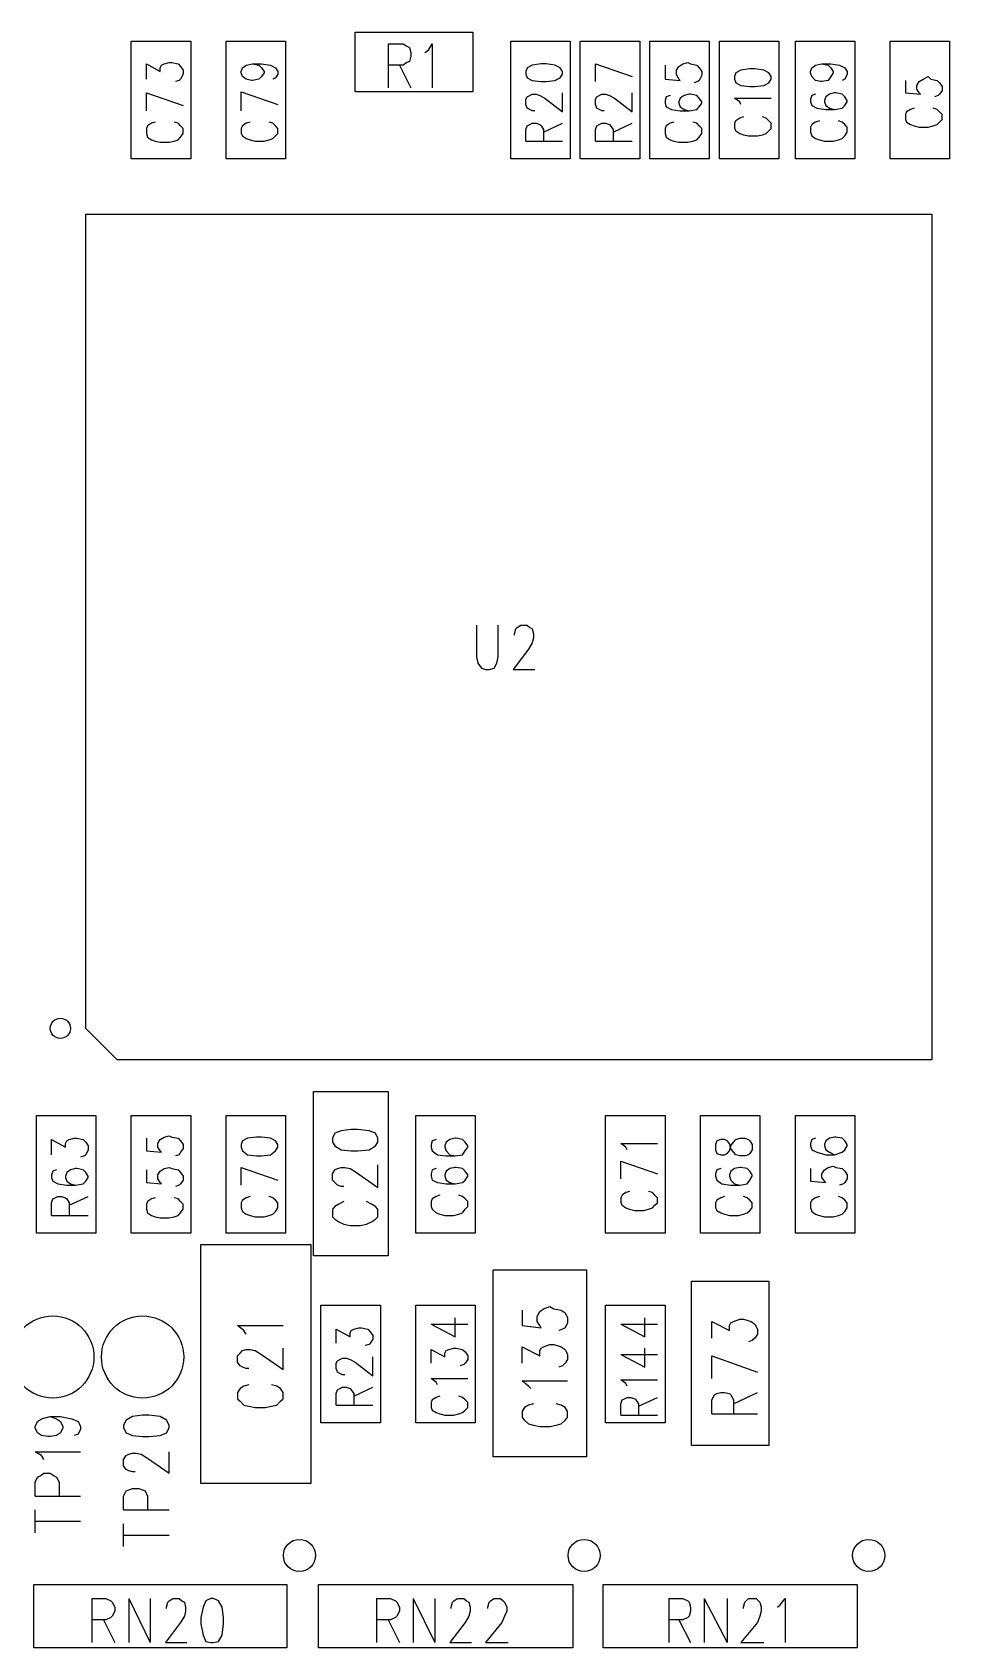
# Model space of a CAD drawing. Extents: x 11.9 to 28.1, y 10.8 to 21.2.
# Drawn here: x 20.896 to 21.621, y 15.791 to 17.069 of the extents above; entities that cross this region are included whole.
import ezdxf

# ---------------------------------------------------------------- set-up
doc = ezdxf.new("R2010")
doc.units = 0
doc.header["$MEASUREMENT"] = 0
doc.layers.add('LAYNR1', color=2, linetype='Continuous')

msp = doc.modelspace()

# ---------------------------------------------------------------- linework, layer by layer
at = {"layer": 'LAYNR1', "color": 7}
for points in [[(20.974, 16.969), (20.974, 17.062)], [(20.974, 17.062), (21.021, 17.062)], [(21.021, 17.062), (21.021, 16.969)], [(21.049, 16.969), (21.049, 17.062)], [(21.049, 17.062), (21.096, 17.062)], [(21.096, 17.062), (21.096, 16.969)], [(21.151, 17.069), (21.244, 17.069)], [(21.151, 17.022), (21.151, 17.069)], [(21.244, 17.069), (21.244, 17.022)], [(21.274, 16.969), (21.274, 17.062)], [(21.274, 17.062), (21.321, 17.062)], [(21.321, 17.062), (21.321, 16.969)], [(21.329, 16.969), (21.329, 17.062)], [(21.329, 17.062), (21.376, 17.062)], [(21.376, 17.062), (21.376, 16.969)], [(21.384, 16.969), (21.384, 17.062)], [(21.384, 17.062), (21.431, 17.062)], [(21.431, 17.062), (21.431, 16.969)], [(21.439, 16.969), (21.439, 17.062)], [(21.439, 17.062), (21.486, 17.062)], [(21.486, 17.062), (21.486, 16.969)], [(21.499, 16.969), (21.499, 17.062)], [(21.499, 17.062), (21.546, 17.062)], [(21.546, 17.062), (21.546, 16.969)], [(21.574, 16.969), (21.574, 17.062)], [(21.574, 17.062), (21.621, 17.062)], [(21.621, 17.062), (21.621, 16.969)], [(21.177, 17.06), (21.177, 17.025)], [(21.177, 17.06), (21.189, 17.06), (21.192, 17.058), (21.194, 17.057), (21.195, 17.053), (21.195, 17.05), (21.194, 17.046), (21.192, 17.045), (21.189, 17.043), (21.177, 17.043)], [(21.206, 17.053), (21.209, 17.055), (21.212, 17.06), (21.212, 17.025)], [(20.986, 17.032), (20.986, 17.044), (20.997, 17.038), (20.997, 17.041), (20.998, 17.043), (21, 17.044), (21.004, 17.045), (21.006, 17.045), (21.011, 17.044), (21.013, 17.042), (21.015, 17.039), (21.015, 17.036), (21.013, 17.032), (21.012, 17.031), (21.009, 17.03)], [(21.061, 17.038), (21.062, 17.041), (21.065, 17.043), (21.07, 17.044), (21.077, 17.044), (21.084, 17.043), (21.088, 17.041), (21.09, 17.038)], [(21.079, 17.038), (21.079, 17.037), (21.077, 17.034), (21.075, 17.032), (21.07, 17.031), (21.069, 17.031), (21.065, 17.032), (21.062, 17.034), (21.061, 17.037), (21.061, 17.038)], [(21.07, 17.044), (21.075, 17.043), (21.077, 17.041), (21.079, 17.038)], [(21.09, 17.038), (21.09, 17.036), (21.088, 17.033), (21.086, 17.032)], [(21.186, 17.043), (21.195, 17.025)], [(21.315, 17.038), (21.313, 17.041), (21.309, 17.043), (21.302, 17.044), (21.298, 17.044), (21.291, 17.043), (21.287, 17.041), (21.286, 17.038)], [(21.286, 17.036), (21.287, 17.033), (21.291, 17.031), (21.298, 17.03), (21.302, 17.03), (21.309, 17.031), (21.313, 17.033), (21.315, 17.036), (21.315, 17.038)], [(21.286, 17.038), (21.286, 17.036)], [(21.341, 17.044), (21.37, 17.034)], [(21.341, 17.03), (21.341, 17.044)], [(21.396, 17.043), (21.396, 17.032), (21.408, 17.031), (21.407, 17.032), (21.405, 17.036), (21.405, 17.039), (21.407, 17.042), (21.41, 17.044), (21.414, 17.045), (21.416, 17.044), (21.421, 17.043), (21.423, 17.041), (21.425, 17.038), (21.425, 17.035), (21.423, 17.031), (21.422, 17.03), (21.419, 17.029)], [(21.474, 17.027), (21.478, 17.029), (21.48, 17.032), (21.48, 17.034), (21.478, 17.037), (21.474, 17.039), (21.467, 17.04), (21.463, 17.04), (21.456, 17.039), (21.452, 17.037), (21.451, 17.034), (21.451, 17.032)], [(21.52, 17.044), (21.525, 17.043), (21.527, 17.041), (21.529, 17.038), (21.529, 17.037), (21.527, 17.034), (21.525, 17.031), (21.52, 17.03), (21.519, 17.03), (21.515, 17.031), (21.512, 17.034), (21.511, 17.037), (21.511, 17.038), (21.512, 17.041), (21.515, 17.043), (21.52, 17.044), (21.527, 17.044), (21.534, 17.043), (21.538, 17.041), (21.54, 17.038), (21.54, 17.036), (21.538, 17.032), (21.536, 17.031)], [(21.451, 17.032), (21.452, 17.029), (21.456, 17.027)], [(21.456, 17.027), (21.463, 17.026), (21.467, 17.026), (21.474, 17.027)], [(21.586, 17.031), (21.586, 17.021), (21.598, 17.02), (21.597, 17.021), (21.595, 17.024), (21.595, 17.027), (21.597, 17.03), (21.6, 17.032), (21.604, 17.034), (21.606, 17.032), (21.611, 17.031), (21.613, 17.029), (21.615, 17.026), (21.615, 17.023), (21.613, 17.02), (21.612, 17.019), (21.609, 17.018)], [(20.986, 17.021), (21.015, 17.011)], [(20.986, 17.007), (20.986, 17.021)], [(21.061, 17.022), (21.09, 17.012)], [(21.061, 17.007), (21.061, 17.022)], [(21.244, 17.022), (21.151, 17.022)], [(21.286, 17.016), (21.287, 17.018), (21.289, 17.019), (21.291, 17.02), (21.294, 17.02), (21.297, 17.019), (21.301, 17.017), (21.315, 17.006), (21.315, 17.021)], [(21.293, 17.007), (21.291, 17.007), (21.289, 17.008), (21.287, 17.009), (21.286, 17.012), (21.286, 17.016)], [(21.341, 17.016), (21.342, 17.018), (21.344, 17.019), (21.346, 17.02), (21.349, 17.02), (21.352, 17.019), (21.356, 17.017), (21.37, 17.006), (21.37, 17.021)], [(21.348, 17.007), (21.346, 17.007), (21.344, 17.008), (21.342, 17.009), (21.341, 17.012), (21.341, 17.016)], [(21.4, 17.019), (21.397, 17.018), (21.396, 17.015), (21.396, 17.013), (21.397, 17.01), (21.401, 17.008), (21.408, 17.007), (21.415, 17.007), (21.421, 17.008), (21.423, 17.01), (21.425, 17.013), (21.425, 17.014), (21.423, 17.017), (21.421, 17.019), (21.416, 17.02), (21.415, 17.02), (21.411, 17.019), (21.408, 17.017), (21.407, 17.014), (21.407, 17.013), (21.408, 17.01), (21.411, 17.008), (21.415, 17.007)], [(21.456, 17.012), (21.455, 17.014), (21.451, 17.017), (21.48, 17.017)], [(21.515, 17.02), (21.512, 17.019), (21.511, 17.016), (21.511, 17.014), (21.512, 17.011), (21.516, 17.009), (21.523, 17.008), (21.53, 17.008), (21.536, 17.009), (21.538, 17.011), (21.54, 17.014), (21.54, 17.015), (21.538, 17.018), (21.536, 17.02), (21.531, 17.021), (21.53, 17.021), (21.526, 17.02), (21.523, 17.018), (21.522, 17.015), (21.522, 17.014), (21.523, 17.011), (21.526, 17.009), (21.53, 17.008)], [(20.993, 16.998), (20.99, 16.997), (20.987, 16.995), (20.986, 16.993), (20.986, 16.989), (20.987, 16.986), (20.99, 16.984), (20.993, 16.983), (20.997, 16.982), (21.004, 16.982), (21.008, 16.983), (21.011, 16.984), (21.013, 16.986), (21.015, 16.989), (21.015, 16.993), (21.013, 16.995), (21.011, 16.997), (21.008, 16.998)], [(21.068, 16.998), (21.065, 16.997), (21.062, 16.995), (21.061, 16.993)], [(21.09, 16.993), (21.088, 16.995), (21.086, 16.997), (21.083, 16.998)], [(21.403, 16.998), (21.4, 16.997), (21.397, 16.995), (21.396, 16.993), (21.396, 16.989), (21.397, 16.986), (21.4, 16.984), (21.403, 16.983), (21.407, 16.982), (21.414, 16.982), (21.418, 16.983), (21.421, 16.984), (21.423, 16.986), (21.425, 16.989), (21.425, 16.993), (21.423, 16.995), (21.421, 16.997), (21.418, 16.998)], [(21.458, 17.002), (21.455, 17.001), (21.452, 16.999), (21.451, 16.997), (21.451, 16.993)], [(21.48, 16.993), (21.48, 16.997), (21.478, 16.999), (21.476, 17.001), (21.473, 17.002)], [(21.518, 16.999), (21.515, 16.998), (21.512, 16.996), (21.511, 16.994), (21.511, 16.99), (21.512, 16.987), (21.515, 16.985), (21.518, 16.984), (21.522, 16.983), (21.529, 16.983), (21.533, 16.984), (21.536, 16.985), (21.538, 16.987), (21.54, 16.99), (21.54, 16.994), (21.538, 16.996), (21.536, 16.998), (21.533, 16.999)], [(21.593, 17.009), (21.59, 17.008), (21.587, 17.006), (21.586, 17.004), (21.586, 17), (21.587, 16.998), (21.59, 16.996), (21.593, 16.995), (21.597, 16.994), (21.604, 16.994), (21.608, 16.995), (21.611, 16.996), (21.613, 16.998), (21.615, 17), (21.615, 17.004), (21.613, 17.006), (21.611, 17.008), (21.608, 17.009)], [(21.061, 16.993), (21.061, 16.989), (21.062, 16.987), (21.065, 16.985), (21.068, 16.984), (21.072, 16.983), (21.079, 16.983), (21.083, 16.984), (21.086, 16.985), (21.088, 16.987), (21.09, 16.989), (21.09, 16.993)], [(21.286, 16.983), (21.286, 16.992), (21.287, 16.995), (21.289, 16.996), (21.291, 16.997), (21.294, 16.997), (21.297, 16.996), (21.298, 16.995), (21.3, 16.992), (21.3, 16.983)], [(21.3, 16.99), (21.315, 16.997)], [(21.341, 16.983), (21.341, 16.992), (21.342, 16.995), (21.344, 16.996), (21.346, 16.997), (21.349, 16.997), (21.352, 16.996), (21.353, 16.995), (21.355, 16.992), (21.355, 16.983)], [(21.355, 16.99), (21.37, 16.997)], [(21.451, 16.993), (21.452, 16.991), (21.455, 16.989), (21.458, 16.988), (21.462, 16.987), (21.469, 16.987), (21.473, 16.988), (21.476, 16.989), (21.478, 16.991), (21.48, 16.993)], [(21.286, 16.983), (21.315, 16.983)], [(21.341, 16.983), (21.37, 16.983)], [(21.021, 16.969), (20.974, 16.969)], [(21.096, 16.969), (21.049, 16.969)], [(21.321, 16.969), (21.274, 16.969)], [(21.376, 16.969), (21.329, 16.969)], [(21.431, 16.969), (21.384, 16.969)], [(21.486, 16.969), (21.439, 16.969)], [(21.546, 16.969), (21.499, 16.969)], [(21.621, 16.969), (21.574, 16.969)], [(20.938, 16.281), (20.938, 16.925)], [(20.938, 16.925), (21.607, 16.925)], [(21.607, 16.925), (21.607, 16.256)], [(21.247, 16.6), (21.247, 16.575)], [(21.264, 16.575), (21.264, 16.6)], [(21.277, 16.593), (21.278, 16.597)], [(21.277, 16.592), (21.277, 16.593)], [(21.278, 16.597), (21.279, 16.598)], [(21.279, 16.598), (21.282, 16.6)], [(21.282, 16.6), (21.287, 16.6)], [(21.287, 16.6), (21.289, 16.598)], [(21.289, 16.598), (21.291, 16.597)], [(21.291, 16.597), (21.292, 16.593)], [(21.292, 16.59), (21.291, 16.586)], [(21.292, 16.593), (21.292, 16.59)], [(21.288, 16.581), (21.276, 16.565)], [(21.291, 16.586), (21.288, 16.581)], [(21.247, 16.575), (21.248, 16.57)], [(21.248, 16.57), (21.251, 16.566)], [(21.251, 16.566), (21.254, 16.565)], [(21.254, 16.565), (21.257, 16.565)], [(21.257, 16.565), (21.261, 16.566)], [(21.261, 16.566), (21.263, 16.57)], [(21.263, 16.57), (21.264, 16.575)], [(21.276, 16.565), (21.293, 16.565)], [(20.963, 16.256), (20.938, 16.281)], [(21.607, 16.256), (20.963, 16.256)], [(21.118, 16.101), (21.118, 16.231)], [(21.118, 16.231), (21.177, 16.231)], [(21.177, 16.231), (21.177, 16.101)], [(20.899, 16.119), (20.899, 16.212)], [(20.899, 16.212), (20.946, 16.212)], [(20.946, 16.212), (20.946, 16.119)], [(20.974, 16.119), (20.974, 16.212)], [(20.974, 16.212), (21.021, 16.212)], [(21.021, 16.212), (21.021, 16.119)], [(21.049, 16.119), (21.049, 16.212)], [(21.049, 16.212), (21.096, 16.212)], [(21.096, 16.212), (21.096, 16.119)], [(21.199, 16.119), (21.199, 16.212)], [(21.199, 16.212), (21.246, 16.212)], [(21.246, 16.212), (21.246, 16.119)], [(21.349, 16.119), (21.349, 16.212)], [(21.349, 16.212), (21.396, 16.212)], [(21.396, 16.212), (21.396, 16.119)], [(21.424, 16.119), (21.424, 16.212)], [(21.424, 16.212), (21.471, 16.212)], [(21.471, 16.212), (21.471, 16.119)], [(21.499, 16.119), (21.499, 16.212)], [(21.499, 16.212), (21.546, 16.212)], [(21.546, 16.212), (21.546, 16.119)], [(20.911, 16.181), (20.911, 16.193), (20.922, 16.187), (20.922, 16.19), (20.923, 16.192), (20.925, 16.193), (20.929, 16.194), (20.931, 16.194), (20.936, 16.193), (20.938, 16.191), (20.94, 16.188), (20.94, 16.185), (20.938, 16.181), (20.937, 16.18), (20.934, 16.179)], [(20.986, 16.194), (20.986, 16.184), (20.998, 16.183), (20.997, 16.184), (20.995, 16.187), (20.995, 16.19), (20.997, 16.193), (21, 16.195), (21.004, 16.196), (21.006, 16.195), (21.011, 16.194), (21.013, 16.192), (21.015, 16.189), (21.015, 16.186), (21.013, 16.183), (21.012, 16.181), (21.009, 16.18)], [(21.215, 16.193), (21.212, 16.192), (21.211, 16.189), (21.211, 16.187), (21.212, 16.184), (21.216, 16.181), (21.223, 16.18), (21.23, 16.18), (21.236, 16.181), (21.238, 16.184), (21.24, 16.187), (21.24, 16.188), (21.238, 16.191), (21.236, 16.193), (21.231, 16.194), (21.23, 16.194), (21.226, 16.193), (21.223, 16.191), (21.222, 16.188), (21.222, 16.187), (21.223, 16.184), (21.226, 16.181), (21.23, 16.18)], [(21.448, 16.188), (21.45, 16.191), (21.452, 16.193), (21.455, 16.194), (21.459, 16.194), (21.462, 16.193), (21.463, 16.192), (21.465, 16.189), (21.465, 16.185), (21.463, 16.182), (21.462, 16.181), (21.459, 16.18), (21.455, 16.18), (21.452, 16.181), (21.45, 16.183), (21.448, 16.186), (21.447, 16.19), (21.445, 16.192), (21.443, 16.193), (21.44, 16.193), (21.437, 16.192), (21.436, 16.189), (21.436, 16.185)], [(21.515, 16.194), (21.512, 16.193), (21.511, 16.19), (21.511, 16.188), (21.512, 16.185), (21.516, 16.183), (21.523, 16.181), (21.53, 16.181), (21.536, 16.183), (21.538, 16.185), (21.54, 16.188), (21.54, 16.189), (21.538, 16.192), (21.536, 16.194), (21.531, 16.195), (21.53, 16.195), (21.526, 16.194), (21.523, 16.192), (21.522, 16.189), (21.522, 16.188), (21.523, 16.185), (21.526, 16.183), (21.53, 16.181)], [(21.366, 16.185), (21.365, 16.187), (21.361, 16.19), (21.39, 16.19)], [(21.436, 16.185), (21.437, 16.182), (21.44, 16.181), (21.443, 16.181), (21.445, 16.182), (21.447, 16.184), (21.448, 16.188)], [(20.915, 16.169), (20.912, 16.168), (20.911, 16.165), (20.911, 16.163), (20.912, 16.16), (20.916, 16.158), (20.923, 16.157), (20.93, 16.157), (20.936, 16.158), (20.938, 16.16), (20.94, 16.163), (20.94, 16.164), (20.938, 16.167), (20.936, 16.169), (20.931, 16.17), (20.93, 16.17), (20.926, 16.169), (20.923, 16.167), (20.922, 16.164), (20.922, 16.163), (20.923, 16.16), (20.926, 16.158), (20.93, 16.157)], [(20.986, 16.169), (20.986, 16.159), (20.998, 16.158), (20.997, 16.159), (20.995, 16.162), (20.995, 16.165), (20.997, 16.168), (21, 16.17), (21.004, 16.171), (21.006, 16.17), (21.011, 16.169), (21.013, 16.167), (21.015, 16.164), (21.015, 16.161), (21.013, 16.158), (21.012, 16.157), (21.009, 16.156)], [(21.061, 16.171), (21.09, 16.161)], [(21.061, 16.157), (21.061, 16.171)], [(21.142, 16.156), (21.14, 16.156), (21.137, 16.157), (21.135, 16.159), (21.133, 16.161), (21.133, 16.166), (21.135, 16.169), (21.137, 16.17), (21.14, 16.171), (21.143, 16.171), (21.147, 16.17), (21.152, 16.167), (21.169, 16.155), (21.169, 16.173)], [(21.215, 16.17), (21.212, 16.169), (21.211, 16.166), (21.211, 16.164), (21.212, 16.161), (21.216, 16.159), (21.223, 16.158), (21.23, 16.158), (21.236, 16.159), (21.238, 16.161), (21.24, 16.164), (21.24, 16.165), (21.238, 16.168), (21.236, 16.17), (21.231, 16.171), (21.23, 16.171), (21.226, 16.17), (21.223, 16.168), (21.222, 16.165), (21.222, 16.164), (21.223, 16.161), (21.226, 16.159), (21.23, 16.158)], [(21.361, 16.176), (21.39, 16.166)], [(21.361, 16.162), (21.361, 16.176)], [(21.436, 16.166), (21.436, 16.164), (21.437, 16.161), (21.441, 16.158), (21.448, 16.157), (21.455, 16.157), (21.461, 16.158), (21.463, 16.161), (21.465, 16.164), (21.465, 16.165), (21.463, 16.168), (21.461, 16.17), (21.456, 16.171), (21.455, 16.171), (21.451, 16.17), (21.448, 16.168), (21.447, 16.165), (21.447, 16.164), (21.448, 16.161), (21.451, 16.158), (21.455, 16.157)], [(21.44, 16.17), (21.437, 16.169), (21.436, 16.166)], [(21.511, 16.17), (21.511, 16.16), (21.523, 16.159), (21.522, 16.16), (21.52, 16.163), (21.52, 16.166), (21.522, 16.169), (21.525, 16.171), (21.529, 16.172), (21.531, 16.171), (21.536, 16.17), (21.538, 16.168), (21.54, 16.165), (21.54, 16.162), (21.538, 16.159), (21.537, 16.158), (21.534, 16.157)], [(20.911, 16.133), (20.911, 16.143), (20.912, 16.146), (20.914, 16.147), (20.916, 16.148), (20.919, 16.148), (20.922, 16.147), (20.923, 16.146), (20.925, 16.143), (20.925, 16.133)], [(20.925, 16.141), (20.94, 16.148)], [(20.993, 16.147), (20.99, 16.146), (20.987, 16.144), (20.986, 16.142), (20.986, 16.138), (20.987, 16.135), (20.99, 16.133), (20.993, 16.132), (20.997, 16.131), (21.004, 16.131), (21.008, 16.132), (21.011, 16.133), (21.013, 16.135), (21.015, 16.138), (21.015, 16.142), (21.013, 16.144), (21.011, 16.146), (21.008, 16.147)], [(21.068, 16.148), (21.065, 16.147), (21.062, 16.145), (21.061, 16.143), (21.061, 16.139), (21.062, 16.136), (21.065, 16.134), (21.068, 16.133), (21.072, 16.132), (21.079, 16.132), (21.083, 16.133), (21.086, 16.134), (21.088, 16.136), (21.09, 16.139), (21.09, 16.143), (21.088, 16.145), (21.086, 16.147), (21.083, 16.148)], [(21.142, 16.144), (21.138, 16.142), (21.135, 16.14), (21.133, 16.138), (21.133, 16.132), (21.135, 16.13), (21.138, 16.128), (21.142, 16.126), (21.147, 16.125), (21.155, 16.125), (21.16, 16.126), (21.164, 16.128), (21.167, 16.13), (21.169, 16.132), (21.169, 16.138), (21.167, 16.14), (21.164, 16.142), (21.16, 16.144)], [(21.218, 16.149), (21.215, 16.148), (21.212, 16.146), (21.211, 16.144), (21.211, 16.14), (21.212, 16.138), (21.215, 16.135), (21.218, 16.134), (21.222, 16.133), (21.229, 16.133), (21.233, 16.134), (21.236, 16.135), (21.238, 16.138), (21.24, 16.14), (21.24, 16.144), (21.238, 16.146), (21.236, 16.148), (21.233, 16.149)], [(21.368, 16.152), (21.365, 16.151), (21.362, 16.149), (21.361, 16.147), (21.361, 16.143)], [(21.361, 16.143), (21.362, 16.141), (21.365, 16.139), (21.368, 16.138), (21.372, 16.137), (21.379, 16.137), (21.383, 16.138), (21.386, 16.139), (21.388, 16.141), (21.39, 16.143)], [(21.39, 16.143), (21.39, 16.147), (21.388, 16.149), (21.386, 16.151), (21.383, 16.152)], [(21.443, 16.148), (21.44, 16.147), (21.437, 16.145), (21.436, 16.143)], [(21.436, 16.143), (21.436, 16.139), (21.437, 16.137), (21.44, 16.135), (21.443, 16.134), (21.447, 16.133), (21.454, 16.133), (21.458, 16.134), (21.461, 16.135), (21.463, 16.137), (21.465, 16.139), (21.465, 16.143)], [(21.465, 16.143), (21.463, 16.145), (21.461, 16.147), (21.458, 16.148)], [(21.518, 16.148), (21.515, 16.147), (21.512, 16.145), (21.511, 16.143), (21.511, 16.139), (21.512, 16.136), (21.515, 16.134), (21.518, 16.133), (21.522, 16.132), (21.529, 16.132), (21.533, 16.133), (21.536, 16.134), (21.538, 16.136), (21.54, 16.139), (21.54, 16.143), (21.538, 16.145), (21.536, 16.147), (21.533, 16.148)], [(20.911, 16.133), (20.94, 16.133)], [(20.946, 16.119), (20.899, 16.119)], [(21.021, 16.119), (20.974, 16.119)], [(21.096, 16.119), (21.049, 16.119)], [(21.246, 16.119), (21.199, 16.119)], [(21.396, 16.119), (21.349, 16.119)], [(21.471, 16.119), (21.424, 16.119)], [(21.546, 16.119), (21.499, 16.119)], [(21.029, 15.921), (21.029, 16.11)], [(21.029, 16.11), (21.116, 16.11)], [(21.116, 16.11), (21.116, 15.921)], [(21.177, 16.101), (21.118, 16.101)], [(21.26, 15.942), (21.26, 16.09)], [(21.26, 16.09), (21.334, 16.09)], [(21.334, 16.09), (21.334, 15.942)], [(21.417, 15.951), (21.417, 16.081)], [(21.417, 16.081), (21.478, 16.081)], [(21.478, 16.081), (21.478, 15.951)], [(21.124, 15.969), (21.124, 16.062)], [(21.124, 16.062), (21.171, 16.062)], [(21.171, 16.062), (21.171, 15.969)], [(21.199, 15.969), (21.199, 16.062)], [(21.199, 16.062), (21.246, 16.062)], [(21.211, 16.047), (21.23, 16.037), (21.23, 16.052)], [(21.246, 16.062), (21.246, 15.969)], [(21.283, 16.058), (21.283, 16.046)], [(21.295, 16.053), (21.297, 16.057)], [(21.295, 16.049), (21.295, 16.053)], [(21.297, 16.057), (21.3, 16.059)], [(21.3, 16.059), (21.305, 16.061)], [(21.305, 16.061), (21.308, 16.059)], [(21.308, 16.059), (21.314, 16.058)], [(21.314, 16.058), (21.317, 16.056)], [(21.317, 16.056), (21.319, 16.052)], [(21.319, 16.052), (21.319, 16.048)], [(21.349, 15.969), (21.349, 16.062)], [(21.349, 16.062), (21.396, 16.062)], [(21.361, 16.047), (21.38, 16.037), (21.38, 16.052)], [(21.396, 16.062), (21.396, 15.969)], [(21.063, 16.042), (21.058, 16.046)], [(21.058, 16.046), (21.094, 16.046)], [(21.065, 16.039), (21.063, 16.042)], [(21.136, 16.032), (21.136, 16.043), (21.147, 16.037), (21.147, 16.04), (21.148, 16.042), (21.15, 16.043), (21.154, 16.044), (21.156, 16.044), (21.161, 16.043), (21.163, 16.041), (21.165, 16.038)], [(21.211, 16.047), (21.24, 16.047)], [(21.283, 16.046), (21.298, 16.044)], [(21.297, 16.046), (21.295, 16.049)], [(21.298, 16.044), (21.297, 16.046)], [(21.315, 16.043), (21.312, 16.042)], [(21.317, 16.044), (21.315, 16.043)], [(21.319, 16.048), (21.317, 16.044)], [(21.361, 16.047), (21.39, 16.047)], [(21.433, 16.036), (21.433, 16.049)], [(21.433, 16.049), (21.447, 16.042)], [(21.447, 16.046), (21.448, 16.048)], [(21.447, 16.042), (21.447, 16.046)], [(21.448, 16.048), (21.45, 16.049)], [(21.45, 16.049), (21.455, 16.051)], [(21.455, 16.051), (21.458, 16.051)], [(21.458, 16.051), (21.464, 16.049)], [(21.464, 16.049), (21.467, 16.047)], [(21.467, 16.047), (21.469, 16.043)], [(21.469, 16.039), (21.467, 16.036)], [(21.469, 16.043), (21.469, 16.039)], [(21.062, 16.026), (21.065, 16.027)], [(21.065, 16.027), (21.068, 16.027)], [(21.068, 16.027), (21.072, 16.026)], [(21.094, 16.011), (21.094, 16.028)], [(21.165, 16.038), (21.165, 16.035), (21.163, 16.032), (21.162, 16.031), (21.159, 16.03)], [(21.211, 16.016), (21.211, 16.027)], [(21.211, 16.027), (21.222, 16.021), (21.222, 16.024), (21.223, 16.026), (21.225, 16.027)], [(21.225, 16.027), (21.229, 16.028), (21.231, 16.028), (21.236, 16.027)], [(21.236, 16.027), (21.238, 16.025), (21.24, 16.022), (21.24, 16.019), (21.238, 16.016)], [(21.283, 16.016), (21.283, 16.029)], [(21.283, 16.029), (21.297, 16.022)], [(21.297, 16.026), (21.298, 16.028)], [(21.298, 16.028), (21.3, 16.029)], [(21.3, 16.029), (21.305, 16.031)], [(21.305, 16.031), (21.308, 16.031)], [(21.308, 16.031), (21.314, 16.029)], [(21.314, 16.029), (21.317, 16.027)], [(21.317, 16.027), (21.319, 16.023)], [(21.361, 16.023), (21.38, 16.013), (21.38, 16.028)], [(21.465, 16.034), (21.462, 16.033)], [(21.467, 16.036), (21.465, 16.034)], [(21.058, 16.022), (21.06, 16.024)], [(21.058, 16.017), (21.058, 16.022)], [(21.06, 16.014), (21.058, 16.017)], [(21.06, 16.024), (21.062, 16.026)], [(21.062, 16.013), (21.06, 16.014)], [(21.072, 16.026), (21.077, 16.023)], [(21.077, 16.023), (21.094, 16.011)], [(21.136, 16.016), (21.137, 16.018), (21.139, 16.019), (21.141, 16.02), (21.144, 16.02), (21.147, 16.019), (21.151, 16.017), (21.165, 16.006), (21.165, 16.021)], [(21.143, 16.007), (21.141, 16.007), (21.139, 16.008), (21.137, 16.009), (21.136, 16.012), (21.136, 16.016)], [(21.238, 16.016), (21.237, 16.015), (21.234, 16.014)], [(21.297, 16.022), (21.297, 16.026)], [(21.315, 16.014), (21.312, 16.013)], [(21.317, 16.016), (21.315, 16.014)], [(21.319, 16.019), (21.317, 16.016)], [(21.319, 16.023), (21.319, 16.019)], [(21.361, 16.023), (21.39, 16.023)], [(21.433, 16.022), (21.469, 16.009)], [(21.433, 16.004), (21.433, 16.022)], [(21.065, 16.012), (21.062, 16.013)], [(21.067, 16.012), (21.065, 16.012)], [(21.216, 15.999), (21.215, 16.001), (21.211, 16.004)], [(21.211, 16.004), (21.24, 16.004)], [(21.288, 15.998), (21.283, 16.002)], [(21.283, 16.002), (21.319, 16.002)], [(21.366, 15.998), (21.365, 16), (21.361, 16.003), (21.39, 16.003)], [(21.06, 15.996), (21.058, 15.993)], [(21.058, 15.993), (21.058, 15.988)], [(21.058, 15.988), (21.06, 15.986)], [(21.063, 15.998), (21.06, 15.996)], [(21.067, 15.999), (21.063, 15.998)], [(21.089, 15.998), (21.085, 15.999)], [(21.092, 15.996), (21.089, 15.998)], [(21.094, 15.993), (21.092, 15.996)], [(21.092, 15.986), (21.094, 15.988)], [(21.094, 15.988), (21.094, 15.993)], [(21.136, 15.983), (21.136, 15.992), (21.137, 15.995), (21.139, 15.996), (21.141, 15.997), (21.144, 15.997), (21.147, 15.996), (21.148, 15.995), (21.15, 15.992), (21.15, 15.983)], [(21.15, 15.99), (21.165, 15.997)], [(21.218, 15.99), (21.215, 15.989), (21.212, 15.987), (21.211, 15.985), (21.211, 15.981), (21.212, 15.979), (21.215, 15.977), (21.218, 15.976), (21.222, 15.975), (21.229, 15.975), (21.233, 15.976), (21.236, 15.977), (21.238, 15.979), (21.24, 15.981), (21.24, 15.985), (21.238, 15.987), (21.236, 15.989), (21.233, 15.99)], [(21.29, 15.996), (21.288, 15.998)], [(21.361, 15.975), (21.361, 15.984), (21.362, 15.987), (21.364, 15.988), (21.366, 15.989), (21.369, 15.989), (21.372, 15.988), (21.373, 15.987), (21.375, 15.984), (21.375, 15.975)], [(21.375, 15.982), (21.39, 15.989)], [(21.433, 15.987), (21.435, 15.991)], [(21.435, 15.991), (21.437, 15.992)], [(21.437, 15.992), (21.44, 15.993)], [(21.44, 15.993), (21.443, 15.993)], [(21.443, 15.993), (21.447, 15.992)], [(21.447, 15.992), (21.448, 15.991)], [(21.448, 15.991), (21.45, 15.987)], [(21.45, 15.984), (21.469, 15.993)], [(21.06, 15.986), (21.063, 15.983)], [(21.063, 15.983), (21.067, 15.982)], [(21.067, 15.982), (21.072, 15.981)], [(21.072, 15.981), (21.08, 15.981)], [(21.08, 15.981), (21.085, 15.982)], [(21.085, 15.982), (21.089, 15.983)], [(21.089, 15.983), (21.092, 15.986)], [(21.136, 15.983), (21.165, 15.983)], [(21.285, 15.981), (21.283, 15.978)], [(21.283, 15.978), (21.283, 15.973)], [(21.288, 15.983), (21.285, 15.981)], [(21.292, 15.984), (21.288, 15.983)], [(21.314, 15.983), (21.31, 15.984)], [(21.317, 15.981), (21.314, 15.983)], [(21.319, 15.978), (21.317, 15.981)], [(21.319, 15.973), (21.319, 15.978)], [(21.361, 15.975), (21.39, 15.975)], [(21.433, 15.976), (21.433, 15.987)], [(21.433, 15.976), (21.469, 15.976)], [(21.45, 15.987), (21.45, 15.976)], [(20.91, 15.974), (20.915, 15.972), (20.918, 15.97), (20.92, 15.966), (20.92, 15.965), (20.918, 15.961), (20.915, 15.959), (20.91, 15.958), (20.908, 15.958), (20.903, 15.959), (20.9, 15.961), (20.898, 15.965), (20.898, 15.966), (20.9, 15.97), (20.903, 15.972), (20.91, 15.974), (20.918, 15.974), (20.927, 15.972), (20.932, 15.97), (20.934, 15.966), (20.934, 15.964), (20.932, 15.96), (20.929, 15.959)], [(21.171, 15.969), (21.124, 15.969)], [(21.246, 15.969), (21.199, 15.969)], [(21.283, 15.973), (21.285, 15.971)], [(21.285, 15.971), (21.288, 15.968)], [(21.288, 15.968), (21.292, 15.967)], [(21.292, 15.967), (21.297, 15.966)], [(21.297, 15.966), (21.305, 15.966)], [(21.305, 15.966), (21.31, 15.967)], [(21.31, 15.967), (21.314, 15.968)], [(21.314, 15.968), (21.317, 15.971)], [(21.317, 15.971), (21.319, 15.973)], [(21.396, 15.969), (21.349, 15.969)], [(21.478, 15.951), (21.417, 15.951)], [(20.905, 15.94), (20.903, 15.943), (20.898, 15.946), (20.934, 15.946)], [(20.977, 15.93), (20.975, 15.93), (20.972, 15.931), (20.97, 15.932), (20.968, 15.935), (20.968, 15.94), (20.97, 15.943), (20.972, 15.944), (20.975, 15.945), (20.978, 15.945), (20.982, 15.944), (20.987, 15.941), (21.004, 15.929), (21.004, 15.946)], [(21.334, 15.942), (21.26, 15.942)], [(20.898, 15.911), (20.898, 15.922), (20.9, 15.926), (20.902, 15.927), (20.905, 15.929), (20.91, 15.929), (20.913, 15.927), (20.915, 15.926), (20.917, 15.922), (20.917, 15.911)], [(20.968, 15.9), (20.968, 15.911), (20.97, 15.915), (20.972, 15.916), (20.975, 15.917), (20.98, 15.917), (20.983, 15.916), (20.985, 15.915), (20.987, 15.911), (20.987, 15.9)], [(21.116, 15.921), (21.029, 15.921)], [(20.898, 15.911), (20.934, 15.911)], [(20.898, 15.882), (20.898, 15.9)], [(20.968, 15.9), (21.004, 15.9)], [(20.898, 15.891), (20.934, 15.891)], [(20.968, 15.871), (20.968, 15.889)], [(20.968, 15.88), (21.004, 15.88)], [(20.897, 15.791), (20.897, 15.841)], [(20.897, 15.841), (21.097, 15.841)], [(21.097, 15.841), (21.097, 15.791)], [(21.122, 15.791), (21.122, 15.841)], [(21.122, 15.841), (21.323, 15.841)], [(21.323, 15.841), (21.323, 15.791)], [(21.347, 15.791), (21.347, 15.841)], [(21.347, 15.841), (21.548, 15.841)], [(21.548, 15.841), (21.548, 15.791)], [(20.943, 15.83), (20.943, 15.795)], [(20.943, 15.83), (20.954, 15.83)], [(20.954, 15.83), (20.958, 15.828)], [(20.958, 15.828), (20.959, 15.827)], [(20.959, 15.827), (20.961, 15.823)], [(20.961, 15.823), (20.961, 15.82)], [(20.972, 15.83), (20.972, 15.795)], [(20.972, 15.83), (20.989, 15.795)], [(20.989, 15.83), (20.989, 15.795)], [(21.002, 15.823), (21.003, 15.827)], [(21.002, 15.822), (21.002, 15.823)], [(21.003, 15.827), (21.004, 15.828)], [(21.004, 15.828), (21.007, 15.83)], [(21.007, 15.83), (21.012, 15.83)], [(21.012, 15.83), (21.014, 15.828)], [(21.014, 15.828), (21.016, 15.827)], [(21.016, 15.827), (21.017, 15.823)], [(21.017, 15.823), (21.017, 15.82)], [(21.031, 15.823), (21.029, 15.815)], [(21.033, 15.828), (21.031, 15.823)], [(21.037, 15.83), (21.033, 15.828)], [(21.039, 15.83), (21.037, 15.83)], [(21.043, 15.828), (21.039, 15.83)], [(21.046, 15.823), (21.043, 15.828)], [(21.047, 15.815), (21.046, 15.823)], [(21.168, 15.83), (21.168, 15.795)], [(21.168, 15.83), (21.179, 15.83)], [(21.179, 15.83), (21.183, 15.828)], [(21.183, 15.828), (21.184, 15.827)], [(21.184, 15.827), (21.186, 15.823)], [(21.186, 15.823), (21.186, 15.82)], [(21.197, 15.83), (21.197, 15.795)], [(21.197, 15.83), (21.214, 15.795)], [(21.214, 15.83), (21.214, 15.795)], [(21.227, 15.823), (21.228, 15.827)], [(21.227, 15.822), (21.227, 15.823)], [(21.228, 15.827), (21.229, 15.828)], [(21.229, 15.828), (21.232, 15.83)], [(21.232, 15.83), (21.237, 15.83)], [(21.237, 15.83), (21.239, 15.828)], [(21.239, 15.828), (21.241, 15.827)], [(21.241, 15.827), (21.242, 15.823)], [(21.242, 15.823), (21.242, 15.82)], [(21.256, 15.823), (21.257, 15.827)], [(21.256, 15.822), (21.256, 15.823)], [(21.257, 15.827), (21.258, 15.828)], [(21.258, 15.828), (21.261, 15.83)], [(21.261, 15.83), (21.266, 15.83)], [(21.266, 15.83), (21.268, 15.828)], [(21.268, 15.828), (21.269, 15.827)], [(21.269, 15.827), (21.271, 15.823)], [(21.271, 15.823), (21.271, 15.82)], [(21.399, 15.83), (21.399, 15.795)], [(21.399, 15.83), (21.41, 15.83), (21.414, 15.828), (21.415, 15.827), (21.416, 15.823), (21.416, 15.82), (21.415, 15.816), (21.414, 15.815), (21.41, 15.813), (21.399, 15.813)], [(21.427, 15.83), (21.427, 15.795)], [(21.427, 15.83), (21.445, 15.795)], [(21.445, 15.83), (21.445, 15.795)], [(21.458, 15.822), (21.458, 15.823), (21.459, 15.827), (21.46, 15.828), (21.462, 15.83), (21.468, 15.83), (21.47, 15.828), (21.471, 15.827), (21.472, 15.823), (21.472, 15.82), (21.471, 15.816), (21.469, 15.811), (21.456, 15.795), (21.474, 15.795)], [(21.485, 15.823), (21.487, 15.825), (21.491, 15.83), (21.491, 15.795)], [(20.954, 15.813), (20.943, 15.813)], [(20.952, 15.813), (20.961, 15.795)], [(20.958, 15.815), (20.954, 15.813)], [(20.959, 15.816), (20.958, 15.815)], [(20.961, 15.82), (20.959, 15.816)], [(21.013, 15.811), (21.001, 15.795)], [(21.016, 15.816), (21.013, 15.811)], [(21.017, 15.82), (21.016, 15.816)], [(21.029, 15.815), (21.029, 15.81)], [(21.029, 15.81), (21.031, 15.801)], [(21.046, 15.801), (21.047, 15.81)], [(21.047, 15.81), (21.047, 15.815)], [(21.179, 15.813), (21.168, 15.813)], [(21.177, 15.813), (21.186, 15.795)], [(21.183, 15.815), (21.179, 15.813)], [(21.184, 15.816), (21.183, 15.815)], [(21.186, 15.82), (21.184, 15.816)], [(21.238, 15.811), (21.226, 15.795)], [(21.241, 15.816), (21.238, 15.811)], [(21.242, 15.82), (21.241, 15.816)], [(21.267, 15.811), (21.254, 15.795)], [(21.269, 15.816), (21.267, 15.811)], [(21.271, 15.82), (21.269, 15.816)], [(21.407, 15.813), (21.416, 15.795)], [(21.031, 15.801), (21.033, 15.796)], [(21.043, 15.796), (21.046, 15.801)], [(21.097, 15.791), (20.897, 15.791)], [(21.001, 15.795), (21.018, 15.795)], [(21.033, 15.796), (21.037, 15.795)], [(21.037, 15.795), (21.039, 15.795)], [(21.039, 15.795), (21.043, 15.796)], [(21.323, 15.791), (21.122, 15.791)], [(21.226, 15.795), (21.243, 15.795)], [(21.254, 15.795), (21.272, 15.795)], [(21.548, 15.791), (21.347, 15.791)]]:
    msp.add_lwpolyline(points, dxfattribs=at)
for points in [[(21.061, 16.187), (21.062, 16.184), (21.066, 16.181), (21.073, 16.18), (21.077, 16.18), (21.084, 16.181), (21.088, 16.184), (21.09, 16.187), (21.09, 16.189), (21.088, 16.192), (21.084, 16.194), (21.077, 16.195), (21.073, 16.195), (21.066, 16.194), (21.062, 16.192), (21.061, 16.189), (21.061, 16.187)], [(21.133, 16.191), (21.135, 16.188), (21.14, 16.185), (21.148, 16.184), (21.153, 16.184), (21.162, 16.185), (21.167, 16.188), (21.169, 16.191), (21.169, 16.194), (21.167, 16.198), (21.162, 16.2), (21.153, 16.201), (21.148, 16.201), (21.14, 16.2), (21.135, 16.198), (21.133, 16.194), (21.133, 16.191)], [(20.968, 15.965), (20.97, 15.961), (20.975, 15.959), (20.983, 15.958), (20.988, 15.958), (20.997, 15.959), (21.002, 15.961), (21.004, 15.965), (21.004, 15.967), (21.002, 15.971), (20.997, 15.974), (20.988, 15.975), (20.983, 15.975), (20.975, 15.974), (20.97, 15.971), (20.968, 15.967), (20.968, 15.965)]]:
    msp.add_lwpolyline(points, close=True, dxfattribs=at)
for centre, radius in [((20.918, 16.281), 0.008), ((20.912, 16.021), 0.0325), ((20.983, 16.021), 0.0325), ((21.107, 15.864), 0.0127), ((21.332, 15.864), 0.0127), ((21.557, 15.864), 0.0127)]:
    msp.add_circle(centre, radius, dxfattribs=at)

doc.saveas('drawing.dxf')
